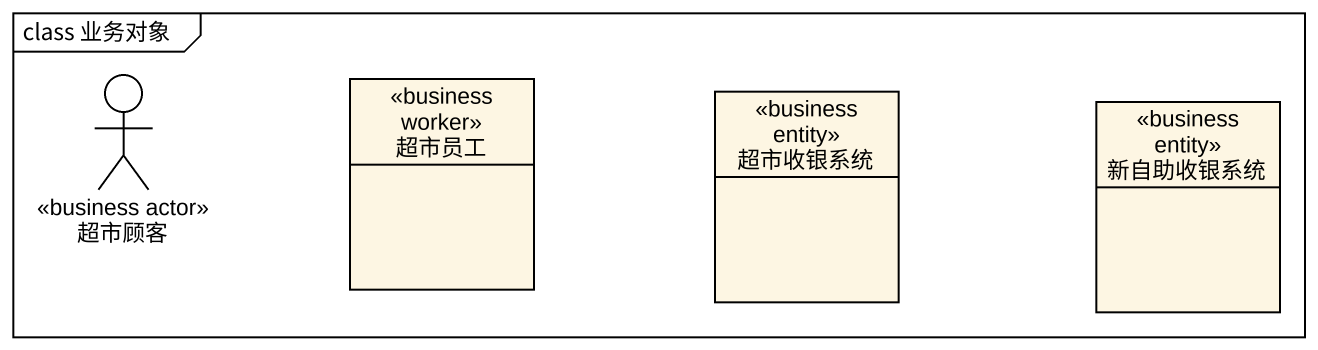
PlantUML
@startuml
mainframe class 业务对象
allowmixing
hide circle
hide empty members
actor 超市顾客 <<business actor>>
class 超市员工 <<business worker>>
class 超市收银系统 <<business entity>>
class 新自助收银系统 <<business entity>>
@enduml
